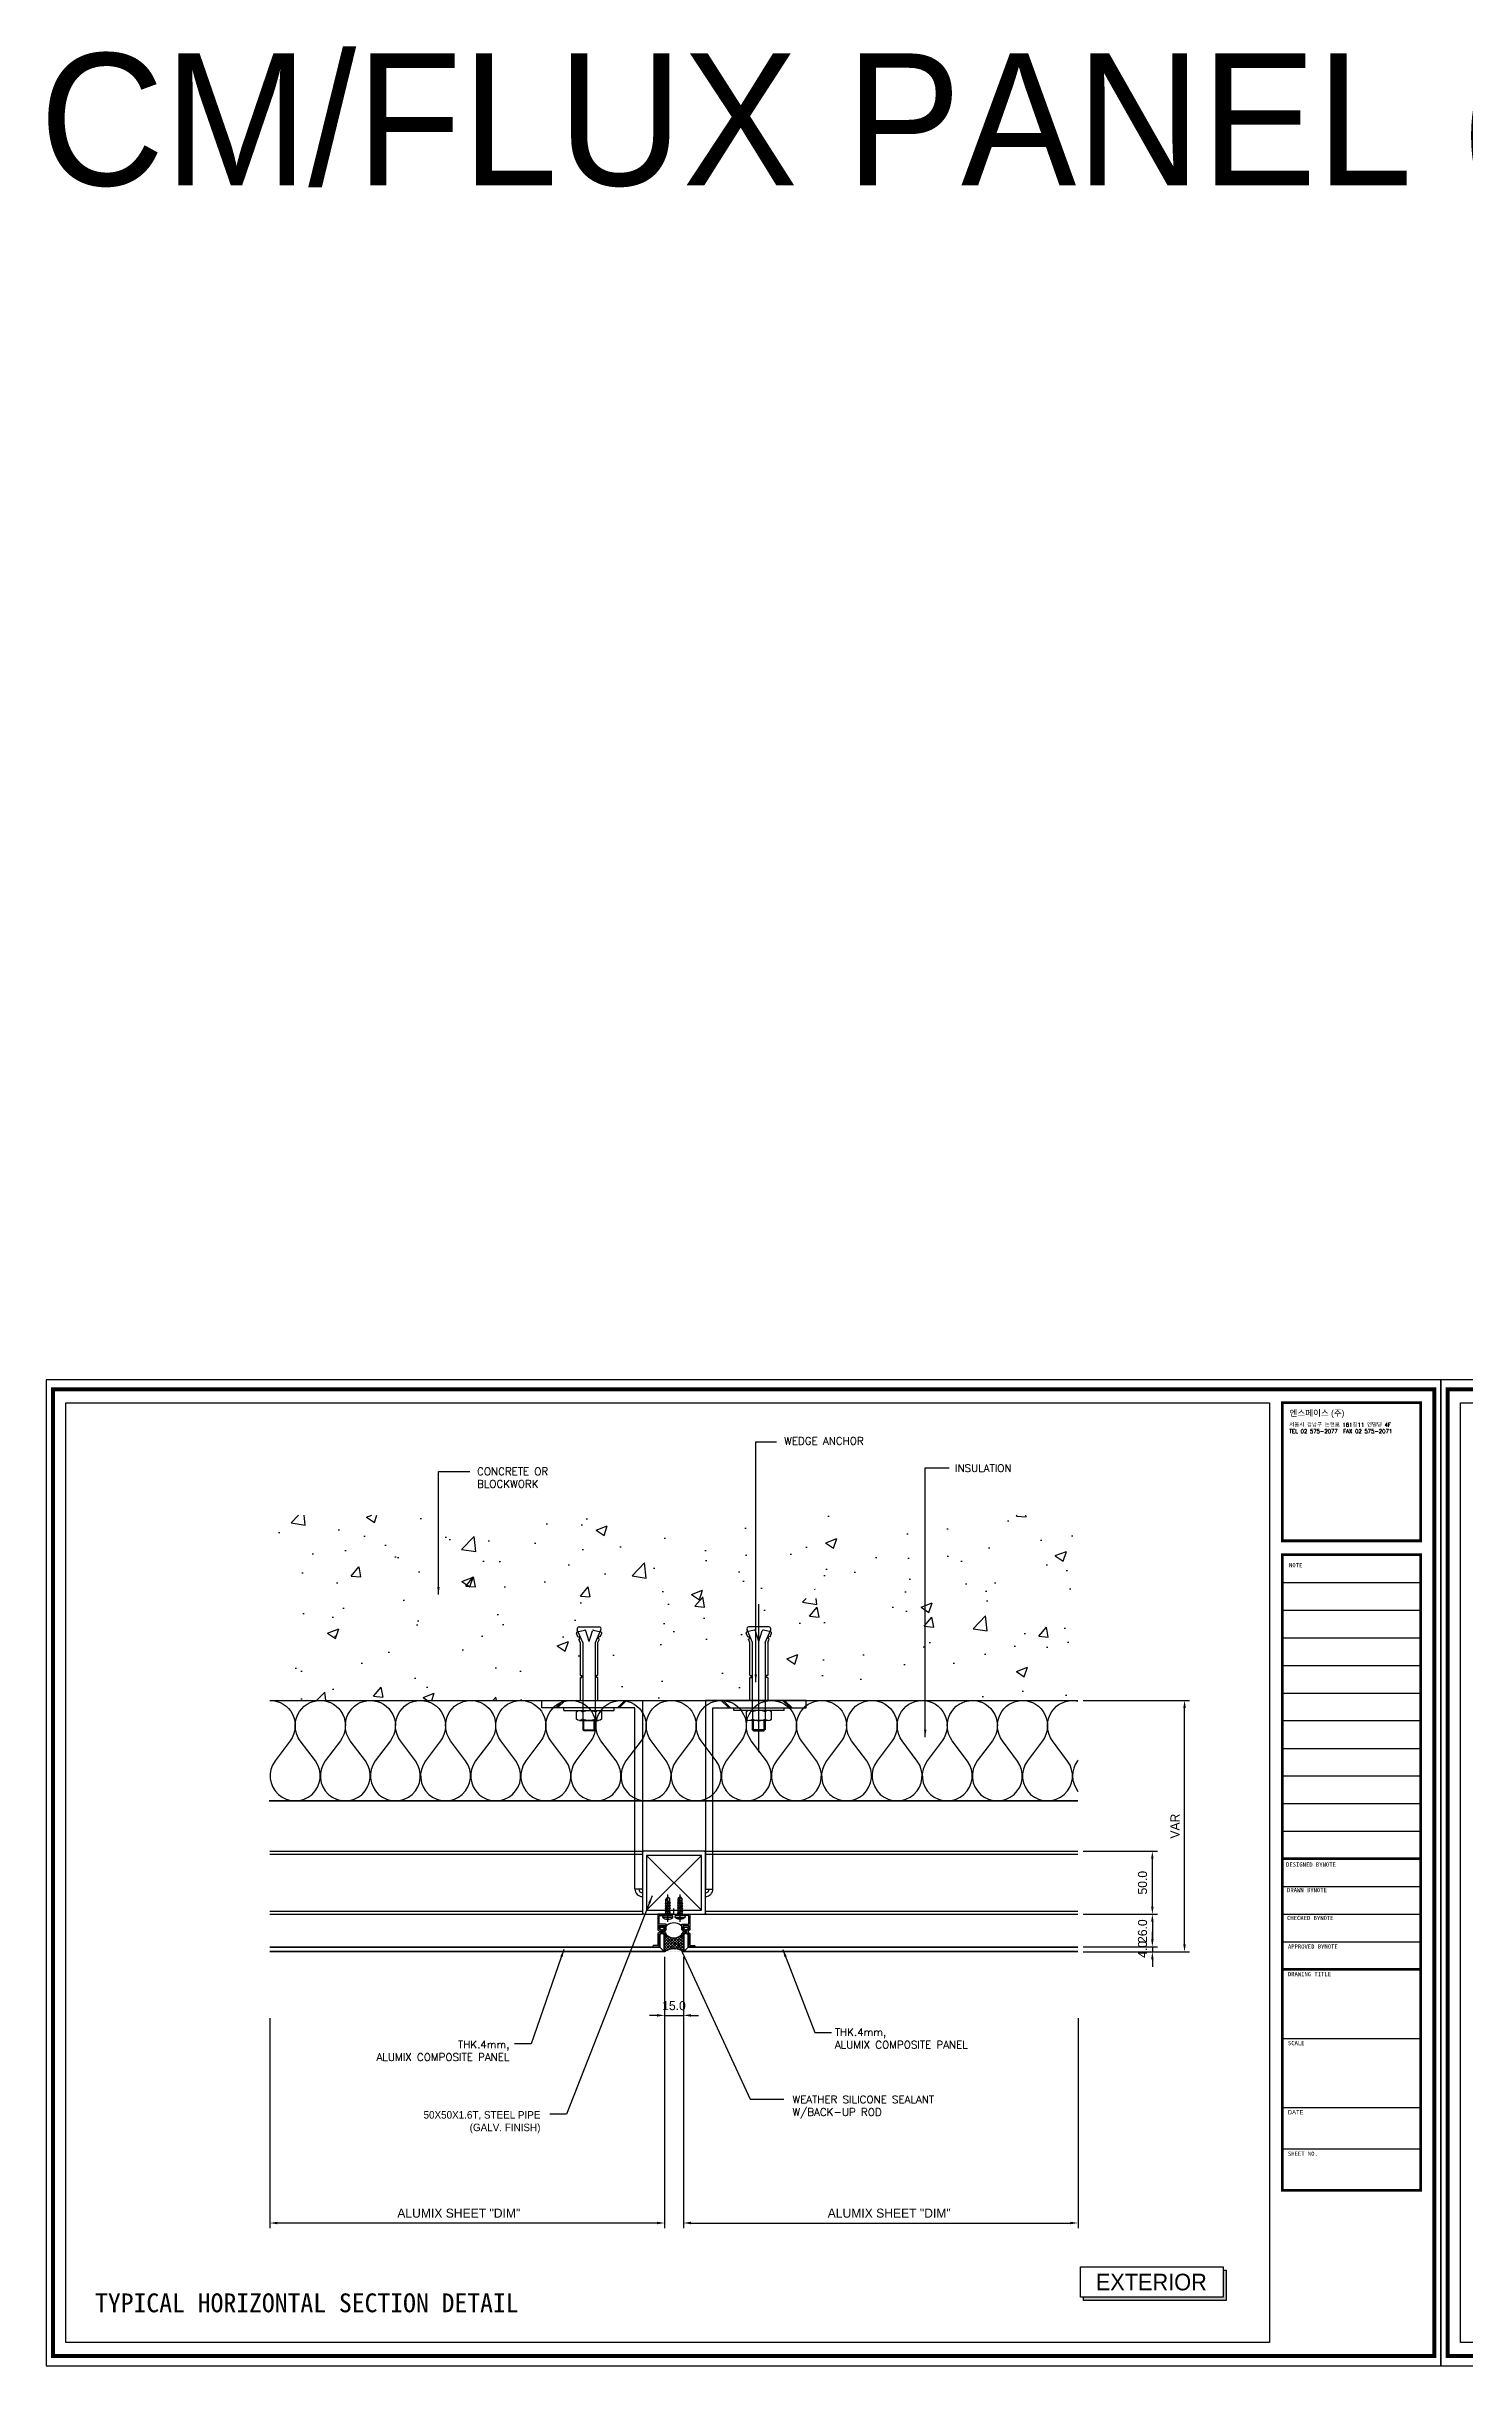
# Model space of a CAD drawing. Header units: millimetres. Extents: x 7297 to 60227, y -7497 to 19324.
# Drawn here: x 23072 to 24201, y 11215 to 13059 of the extents above; entities that cross this region are included whole.
import ezdxf
from ezdxf.enums import TextEntityAlignment as Align

# ---------------------------------------------------------------- set-up
doc = ezdxf.new("R2010")
doc.units = ezdxf.units.MM
doc.layers.add('NS_AL_PANEL', color=32, linetype='Continuous', lineweight=9)
for name, color, linetype in [('NS_BRACKET_NUTS', 1, 'Continuous'), ('NS_CAULKING', 8, 'Continuous'), ('NS_COL_MAGENTA', 6, 'Continuous'), ('NS_COL_WHITE', 7, 'Continuous'), ('NS_CON', 8, 'Continuous'), ('NS_CON_LINE', 2, 'Continuous'), ('NS_DIM', 1, 'Continuous'), ('NS_FORM', 7, 'Continuous'), ('NS_FRAME', 253, 'Continuous'), ('NS_INSUL', 8, 'Continuous'), ('NS_PIPE_FRAME', 2, 'Continuous'), ('NS_TEXT', 2, 'Continuous'), ('NS_TEXT_TITLE', 141, 'Continuous'), ('NS_WATERPROOF', 150, 'Continuous'), ('NS_WELD', 1, 'Continuous')]:
    doc.layers.add(name, color=color, linetype=linetype)
doc.styles.add('Expo M', font='Expo M.ttf')
doc.styles.add('HGTXT', font='romans.shx', dxfattribs={"bigfont": 'whgtxt.shx'})
doc.styles.add('HY울릉도L', font='')
doc.styles.add('HY울릉도M', font='')
doc.styles.add('style1', font='simplex.shx')
doc.styles.get('HY울릉도L').set_extended_font_data('Dotum')
doc.styles.get('HY울릉도M').set_extended_font_data('HY울릉도M')
doc.dimstyles.new('N-SPACE', dxfattribs={"dimscale": 4, "dimtxt": 1.8, "dimasz": 1.5, "dimexe": 1, "dimexo": 1, "dimgap": 1, "dimtad": 1, "dimtoh": 1, "dimdec": 1, "dimzin": 1, "dimdsep": 46, "dimtxsty": 'Expo M', "dimcen": 2, "dimclrd": 1, "dimclre": 1, "dimclrt": 2, "dimadec": 1, "dimazin": 0, "dimtfac": 1, "dimtdec": 1, "dimtix": 1, "dimtmove": 1, "dimatfit": 3, "dimfxl": 1, "dimtolj": 1, "dimtzin": 1, "dimarcsym": 0})

# ---------------------------------------------------------------- blocks, each defined once
blk = doc.blocks.new('*D393')
at = {"layer": 'NS_DIM', "color": 1, "lineweight": -2, "transparency": 16777216}
for p, q in [((23563.9, 11534.2), (23563.9, 11324)), ((23250.1, 11490.9), (23250.1, 11324)), ((23557.9, 11328), (23256.1, 11328))]:
    blk.add_line(p, q, dxfattribs=at)
at = {"layer": 'NS_DIM', "color": 1, "transparency": 16777216}
for points in [[(23256.1, 11329), (23256.1, 11327), (23250.1, 11328)], [(23557.9, 11329), (23557.9, 11327), (23563.9, 11328)]]:
    blk.add_solid(points, dxfattribs=at)
at = {"layer": 'NS_DIM', "color": 2, "transparency": 16777216, "insert": (23400.3, 11335.8), "char_height": 7.2, "attachment_point": 5, "style": 'Expo M'}
blk.add_mtext('\\A1;ALUMIX SHEET "DIM"', dxfattribs=at)
blk = doc.blocks.new('AL-TEMPLATE')
at = {"color": 8}
for p, q in [((2716.8, 1393), (2800, 1393)), ((2716.8, 1376.3), (2800, 1376.3)), ((2716.8, 1359.7), (2800, 1359.7)), ((2716.8, 1343), (2800, 1343)), ((2716.8, 1326.4), (2800, 1326.4)), ((2716.8, 1309.8), (2800, 1309.8)), ((2716.8, 1293.1), (2800, 1293.1)), ((2716.8, 1276.5), (2800, 1276.5)), ((2716.8, 1259.8), (2800, 1259.8)), ((2716.8, 1243.2), (2800, 1243.2)), ((2716.8, 1209.9), (2800, 1209.9)), ((2716.8, 1193.3), (2800, 1193.3)), ((2716.8, 1176.6), (2800, 1176.6)), ((2716.8, 1118.4), (2800, 1118.4)), ((2716.8, 1076.8), (2800, 1076.8)), ((2716.8, 1051.8), (2800, 1051.8))]:
    blk.add_line(p, q, dxfattribs=at)
at = {"color": 7, "ltscale": 2}
blk.add_lwpolyline([(1972.3, 1515.2), (1972.3, 921.2), (2812.3, 921.2), (2812.3, 1515.2)], close=True, dxfattribs=at)
at = {"color": 8}
for points, const_width in [([(1976.3, 1509.4), (2808.3, 1509.4), (2808.3, 927), (1976.3, 927)], 2.5), ([(2716.8, 1501.3), (2800, 1501.3), (2800, 1418.1), (2716.8, 1418.1)], 1.66), ([(2716.8, 1409.8), (2800, 1409.8), (2800, 1026.9), (2716.8, 1026.9)], 1.66)]:
    blk.add_lwpolyline(points, close=True, dxfattribs=dict(at, const_width=const_width))
at = {"color": 9}
blk.add_lwpolyline([(1984.1, 1501.3), (2709.1, 1501.3), (2709.1, 935.2), (1984.1, 935.2)], close=True, dxfattribs=at)
at = {"color": 8, "const_width": 1.66}
for points in [[(2716.8, 1226.6), (2800, 1226.6)], [(2716.8, 1160), (2800, 1160)]]:
    blk.add_lwpolyline(points, dxfattribs=at)
at = {"color": 146, "true_color": 0x105689, "insert": (2721.1, 1496.9), "char_height": 3.67, "attachment_point": 1, "style": 'HGTXT'}
blk.add_mtext('{\\fExpo M|b0|i0|c129|p18;엔스페이스 (주)}', dxfattribs=at)
at = {"insert": (2720.9, 1489.2), "char_height": 2.349, "attachment_point": 1, "style": 'HGTXT'}
blk.add_mtext('서울시 강남구 논현로 161길11 엔빌딩 4F\\PTEL 02 575-2077  FAX 02 575-2071', dxfattribs=at)
at = {"color": 8, "width": 438.968, "attachment_point": 1}
for s, insert, char_height in [('NOTE', (2720.8, 1404.7), 2.56), ('DESIGNED BYNOTE', (2719, 1224.4), 2.556), ('DRAWN BYNOTE', (2719.6, 1209), 2.556), ('CHECKED BYNOTE', (2719.6, 1192.2), 2.556), ('APPROVED BYNOTE', (2720.1, 1175), 2.556), ('DRAWING TITLE', (2720.1, 1158.4), 2.556), ('SCALE', (2720.1, 1116.8), 2.56), ('{\\fﾱﾼﾸﾲ|b0|i0|c129|p49;DATE}', (2720.1, 1075.2), 2.556), ('SHEET NO.', (2720.1, 1050.2), 2.56)]:
    blk.add_mtext(s, dxfattribs=dict(at, insert=insert, char_height=char_height))
blk = doc.blocks.new('insulation')
blk.add_lwpolyline([(0, 0, -0.617201), (0.402, 0.202), (0.603, 0.051, 1.982887), (0.603, 0.452), (0.401, 0.301, -0.611246), (0, 0.5, -0.615926), (0.402, 0.701), (0.603, 0.55, 1.982887), (0.603, 0.95), (0.401, 0.8, -0.611246), (0, 0.999, -0.615926), (0.402, 1.199), (0.603, 1.049, 1.982887), (0.603, 1.449), (0.401, 1.299, -0.611246), (0, 1.498, -0.615926), (0.402, 1.698), (0.603, 1.548, 1.982887), (0.603, 1.948), (0.401, 1.798, -0.611246), (0, 1.996, -0.615925), (0.402, 2.197), (0.603, 2.047, 1.982887), (0.603, 2.447), (0.401, 2.297, -0.611245), (0, 2.495, -0.615926), (0.402, 2.696), (0.603, 2.546, 1.982887), (0.603, 2.946), (0.401, 2.795, -0.611245), (0, 2.994, -0.615926), (0.402, 3.195), (0.603, 3.044, 1.982887), (0.603, 3.445), (0.401, 3.294, -0.611245), (0, 3.493, -0.615926), (0.402, 3.694), (0.603, 3.543, 1.982887), (0.603, 3.944), (0.401, 3.793, -0.611245), (0, 3.992, -0.615926), (0.402, 4.193), (0.603, 4.042, 1.982887), (0.603, 4.442), (0.401, 4.292, -0.611246), (0, 4.491, -0.615925), (0.402, 4.691), (0.603, 4.541, 1.982887), (0.603, 4.941), (0.401, 4.791, -0.611246), (0, 4.99, -0.615926), (0.402, 5.19), (0.603, 5.04, 1.982887), (0.603, 5.44), (0.401, 5.29, -0.611246), (0, 5.488, -0.615926), (0.402, 5.689), (0.603, 5.539, 1.982887), (0.603, 5.939), (0.401, 5.789, -0.611246), (0, 5.987, -0.003501), (0, 5.991, -0.003501)], format="xyb")
blk = doc.blocks.new('*D376')
at = {"layer": 'NS_DIM', "color": 1, "lineweight": -2, "transparency": 16777216}
for p, q in [((23896.6, 11573.6), (23955.7, 11573.6)), ((23951.7, 11567.6), (23951.7, 11553.6)), ((23896.6, 11547.6), (23955.7, 11547.6))]:
    blk.add_line(p, q, dxfattribs=at)
at = {"layer": 'NS_DIM', "color": 1, "transparency": 16777216}
for points in [[(23950.7, 11567.6), (23952.7, 11567.6), (23951.7, 11573.6)], [(23950.7, 11553.6), (23952.7, 11553.6), (23951.7, 11547.6)]]:
    blk.add_solid(points, dxfattribs=at)
at = {"layer": 'NS_DIM', "color": 2, "transparency": 16777216, "insert": (23943.9, 11560.1), "char_height": 7.2, "attachment_point": 5, "rotation": 90, "style": 'Expo M'}
blk.add_mtext('\\A1;26.0', dxfattribs=at)
blk = doc.blocks.new('*D375')
at = {"layer": 'NS_DIM', "color": 1, "lineweight": -2, "transparency": 16777216}
for p, q in [((23896.6, 11547.6), (23955.7, 11547.6)), ((23951.7, 11553.6), (23951.7, 11559.6)), ((23951.7, 11547.6), (23951.7, 11543.6)), ((23896.6, 11543.6), (23955.7, 11543.6)), ((23951.7, 11537.6), (23951.7, 11531.6))]:
    blk.add_line(p, q, dxfattribs=at)
at = {"layer": 'NS_DIM', "color": 1, "transparency": 16777216}
for points in [[(23950.7, 11553.6), (23952.7, 11553.6), (23951.7, 11547.6)], [(23950.7, 11537.6), (23952.7, 11537.6), (23951.7, 11543.6)]]:
    blk.add_solid(points, dxfattribs=at)
at = {"layer": 'NS_DIM', "color": 2, "transparency": 16777216, "insert": (23943.9, 11545.6), "char_height": 7.2, "attachment_point": 5, "rotation": 90, "style": 'Expo M'}
blk.add_mtext('\\A1;4.0', dxfattribs=at)
blk = doc.blocks.new('*D374')
at = {"layer": 'NS_DIM', "color": 1, "lineweight": -2, "transparency": 16777216}
for p, q in [((23896.6, 11743.6), (23981.3, 11743.6)), ((23977.3, 11549.6), (23977.3, 11737.6)), ((23896.6, 11543.6), (23981.3, 11543.6))]:
    blk.add_line(p, q, dxfattribs=at)
at = {"layer": 'NS_DIM', "color": 1, "transparency": 16777216}
for points in [[(23976.3, 11737.6), (23978.3, 11737.6), (23977.3, 11743.6)], [(23976.3, 11549.6), (23978.3, 11549.6), (23977.3, 11543.6)]]:
    blk.add_solid(points, dxfattribs=at)
at = {"layer": 'NS_DIM', "color": 2, "transparency": 16777216, "insert": (23969.7, 11643.6), "char_height": 7.2, "attachment_point": 5, "rotation": 90, "style": 'Expo M'}
blk.add_mtext('\\A1;VAR', dxfattribs=at)
blk = doc.blocks.new('*D373')
at = {"layer": 'NS_DIM', "color": 1, "lineweight": -2, "transparency": 16777216}
for p, q in [((23896.6, 11623.6), (23955.7, 11623.6)), ((23951.7, 11579.6), (23951.7, 11617.6)), ((23896.6, 11573.6), (23955.7, 11573.6))]:
    blk.add_line(p, q, dxfattribs=at)
at = {"layer": 'NS_DIM', "color": 1, "transparency": 16777216}
for points in [[(23950.7, 11617.6), (23952.7, 11617.6), (23951.7, 11623.6)], [(23950.7, 11579.6), (23952.7, 11579.6), (23951.7, 11573.6)]]:
    blk.add_solid(points, dxfattribs=at)
at = {"layer": 'NS_DIM', "color": 2, "transparency": 16777216, "insert": (23943.9, 11598.6), "char_height": 7.2, "attachment_point": 5, "rotation": 90, "style": 'Expo M'}
blk.add_mtext('\\A1;50.0', dxfattribs=at)
blk = doc.blocks.new('*D358')
at = {"layer": 'NS_DIM', "color": 1, "lineweight": -2, "transparency": 16777216}
for p, q in [((23578.9, 11534.2), (23578.9, 11324)), ((23892.6, 11490.9), (23892.6, 11324)), ((23584.9, 11328), (23886.6, 11328))]:
    blk.add_line(p, q, dxfattribs=at)
at = {"layer": 'NS_DIM', "color": 1, "transparency": 16777216}
for points in [[(23584.9, 11329), (23584.9, 11327), (23578.9, 11328)], [(23886.6, 11329), (23886.6, 11327), (23892.6, 11328)]]:
    blk.add_solid(points, dxfattribs=at)
at = {"layer": 'NS_DIM', "color": 2, "transparency": 16777216, "insert": (23742.5, 11335.8), "char_height": 7.2, "attachment_point": 5, "style": 'Expo M'}
blk.add_mtext('\\A1;ALUMIX SHEET "DIM"', dxfattribs=at)
blk = doc.blocks.new('*U98')
for p, q in [((1, 50), (0, 50)), ((0, 49), (0, 50)), ((0, 49), (0, 1)), ((49, 50), (1, 50)), ((3.2, 3.2), (46.8, 46.8)), ((46.8, 3.2), (3.2, 46.8)), ((49, 50), (50, 50)), ((50, 49), (50, 50)), ((50, 1), (50, 49)), ((0, 1), (0, 0)), ((1, 0), (0, 0)), ((50, 1), (50, 0)), ((1, 0), (49, 0)), ((49, 0), (50, 0))]:
    blk.add_line(p, q)
blk.add_lwpolyline([(3.2, 46.8), (3.2, 3.2), (46.8, 3.2), (46.8, 46.8)], close=True)
for centre, start, end in [((1, 49), 90, 180), ((49, 49), 0, 90), ((1, 1), 180, 270), ((49, 1), 270, 0)]:
    blk.add_arc(centre, 1, start, end)
blk = doc.blocks.new('피스')
for p, q in [((-4, 1.5), (-4, 1)), ((-4, 1.5), (4, 1.5)), ((-3, 0), (3, 0)), ((-0.5, 3), (-0.4, 2.3)), ((-0.4, 2.3), (0.4, 2.3)), ((0, 5), (0, -16.8)), ((0.5, 3), (0.4, 2.3)), ((4, 1.5), (4, 1)), ((2, -1.5), (-2, -2)), ((-1.5, -1.5), (-2, -2)), ((-2, -2), (-1.5, -2.5)), ((-1.5, -3.5), (-2, -4)), ((2, -3.5), (-2, -4)), ((-2, -4), (-1.5, -4.5)), ((-1.5, -5.5), (-2, -6)), ((2, -5.5), (-2, -6)), ((-2, -6), (-1.5, -6.5)), ((-1.5, -7.5), (-2, -8)), ((2, -7.5), (-2, -8)), ((-2, -8), (-1.5, -8.5)), ((-1.5, -9.5), (-2, -10)), ((2, -9.5), (-2, -10)), ((-2, -10), (-1.5, -10.5)), ((-1.5, -0.5), (-1.5, -1.5)), ((1.5, -1), (-1.5, -1.5)), ((1.5, -2), (-1.5, -2.5)), ((-1.5, -2.5), (-1.5, -3.5)), ((1.5, -3), (-1.5, -3.5)), ((1.5, -4), (-1.5, -4.5)), ((-1.5, -4.5), (-1.5, -5.5)), ((1.5, -5), (-1.5, -5.5)), ((1.5, -6), (-1.5, -6.5)), ((-1.5, -6.5), (-1.5, -7.5)), ((1.5, -7), (-1.5, -7.5)), ((1.5, -8), (-1.5, -8.5)), ((-1.5, -8.5), (-1.5, -9.5)), ((1.5, -9), (-1.5, -9.5)), ((1.5, -10), (-1.5, -10.5)), ((-1.5, -10.5), (-1.5, -13.5)), ((0, -15), (-1.5, -13.5)), ((-1.3, -13.5), (-1.3, -12)), ((0, -15), (-1.3, -13.5)), ((0, -15), (1.5, -13)), ((1.5, -13), (0.6, -11.5)), ((1.5, -0.5), (1.5, -1)), ((1.5, -1), (2, -1.5)), ((2, -1.5), (1.5, -2)), ((1.5, -2), (1.5, -3)), ((1.5, -3), (2, -3.5)), ((2, -3.5), (1.5, -4)), ((1.5, -4), (1.5, -5)), ((1.5, -5), (2, -5.5)), ((2, -5.5), (1.5, -6)), ((1.5, -6), (1.5, -7)), ((1.5, -7), (2, -7.5)), ((2, -7.5), (1.5, -8)), ((1.5, -8), (1.5, -9)), ((1.5, -9), (2, -9.5)), ((2, -9.5), (1.5, -10)), ((1.5, -10), (1.5, -13))]:
    blk.add_line(p, q)
for centre, radius, start, end in [((0, -3.1), 6.08, 94.7146, 131.1121), ((-3, 1), 1, 180, 270), ((-2, -0.5), 0.5, 0, 90), ((0, -3.1), 6.08, 48.8879, 85.2854), ((2, -0.5), 0.5, 90, 180), ((3, 1), 1, 270, 0), ((-0.3, -12), 1, 30.0863, 180)]:
    blk.add_arc(centre, radius, start, end)
blk = doc.blocks.new('N-SCREW')
blk.add_blockref('피스', (17.3, -1))
blk = doc.blocks.new('CM-01')
blk.add_line((350154.9, -506676.5, 0), (350154.9, -506672, 0))
at = {"elevation": 0}
for points in [[(350142.1, -506676.5), (350142.1, -506689), (350143.6, -506689.9), (350143.6, -506690.9), (350142.1, -506691.8), (350142.1, -506701.1, -0.414214), (350141.7, -506701.5), (350138.7, -506701.5, 0.414214), (350138.1, -506702.1), (350138.1, -506702.5), (350143.1, -506702.5), (350143.1, -506692.4), (350144.6, -506691.5), (350144.6, -506689.3), (350143.1, -506688.5), (350143.1, -506685.9, -0.414214), (350143.5, -506685.5), (350147.2, -506685.5, -0.414214), (350147.6, -506685.9), (350147.6, -506688.5), (350146.1, -506689.3), (350146.1, -506691.5), (350147.6, -506692.4), (350147.6, -506693.8, 0.414214), (350148.3, -506694.5, 0.414214), (350148.6, -506694.2), (350148.6, -506691.8), (350147.1, -506690.9), (350147.1, -506689.9), (350148.6, -506689), (350148.6, -506684.5), (350143.5, -506684.5, -0.414214), (350143.1, -506684.1), (350143.1, -506677.9, -0.414214), (350143.5, -506677.5), (350149.7, -506677.5), (350150, -506677.2), (350150.3, -506677.5), (350153.4, -506677.5, 0.414214), (350154, -506676.9), (350154, -506676.5), (350142.1, -506676.5)], [(350167.6, -506676.5), (350167.6, -506689), (350166.1, -506689.9), (350166.1, -506690.9), (350167.6, -506691.8), (350167.6, -506701.1, 0.414214), (350168, -506701.5), (350171, -506701.5, -0.414214), (350171.6, -506702.1), (350171.6, -506702.5), (350166.6, -506702.5), (350166.6, -506692.4), (350165.1, -506691.5), (350165.1, -506689.3), (350166.6, -506688.5), (350166.6, -506685.9, 0.414214), (350166.2, -506685.5), (350162.5, -506685.5, 0.414214), (350162.1, -506685.9), (350162.1, -506688.5), (350163.6, -506689.3), (350163.6, -506691.5), (350162.1, -506692.4), (350162.1, -506693.8, -0.414214), (350161.4, -506694.5, -0.414214), (350161.1, -506694.2), (350161.1, -506691.8), (350162.6, -506690.9), (350162.6, -506689.9), (350161.1, -506689), (350161.1, -506684.5), (350166.2, -506684.5, 0.414214), (350166.6, -506684.1), (350166.6, -506677.9, 0.414214), (350166.2, -506677.5), (350160, -506677.5), (350159.7, -506677.2), (350159.4, -506677.5), (350156.3, -506677.5, -0.414214), (350155.7, -506676.9), (350155.7, -506676.5), (350167.6, -506676.5)]]:
    blk.add_lwpolyline(points, format="xyb", dxfattribs=at)
at = {"rotation": 180}
blk.add_blockref('N-SCREW', (350167.3, -506678.6, 0), dxfattribs=at)
at = {"xscale": -1, "rotation": 180}
blk.add_blockref('N-SCREW', (350142.5, -506678.6, 0), dxfattribs=at)
blk = doc.blocks.new('*D1053')
at = {"layer": 'Defpoints', "color": 0, "transparency": 16777216}
for p in [(23563.9, 11543.6, 0), (23578.9, 11543.6, 0), (23578.9, 11493.1)]:
    blk.add_point(p, dxfattribs=at)
at = {"layer": 'NS_DIM', "color": 1, "lineweight": -2, "transparency": 16777216}
for p, q in [((23563.9, 11539.6), (23563.9, 11489.1)), ((23578.9, 11539.6), (23578.9, 11489.1)), ((23557.9, 11493.1), (23551.9, 11493.1)), ((23563.9, 11493.1), (23578.9, 11493.1)), ((23584.9, 11493.1), (23590.9, 11493.1))]:
    blk.add_line(p, q, dxfattribs=at)
at = {"layer": 'NS_DIM', "color": 1, "transparency": 16777216}
for points in [[(23557.9, 11494.1), (23557.9, 11492.1), (23563.9, 11493.1)], [(23584.9, 11494.1), (23584.9, 11492.1), (23578.9, 11493.1)]]:
    blk.add_solid(points, dxfattribs=at)
at = {"layer": 'NS_DIM', "color": 2, "transparency": 16777216, "insert": (23571.4, 11500.8), "char_height": 7.2, "attachment_point": 5, "style": 'Expo M'}
blk.add_mtext('\\A1;15.0', dxfattribs=at)

msp = doc.modelspace()

# ---------------------------------------------------------------- hatches: boundary and pattern name
at = {"layer": 'NS_CAULKING'}
h = msp.add_hatch(dxfattribs=at)
h.set_pattern_fill('ANSI37', color=256, scale=0.5, style=0)
h.set_pattern_definition([(45, (-2553.5939, -26837.4877), (-1.122532015, 1.122532015), []), (135, (-2553.5939, -26837.4877), (-1.122532015, -1.122532015), [])])
edge = h.paths.add_edge_path()
edge.add_ellipse((23571.37, 11560.72), major_axis=(-7.5, 0), ratio=0.7930893, start_angle=0, end_angle=180, ccw=False)
edge.add_line((23563.87, 11560.72), (23563.87, 11543.57))
edge.add_arc((23571.37, 11532.36), 13.48, 56.20705, 123.79295, ccw=False)
edge.add_line((23578.87, 11543.57), (23578.87, 11560.72))
at = {"layer": 'NS_COL_MAGENTA'}
msp.add_hatch(color=256, dxfattribs=at).paths.add_polyline_path([(24010.43, 11290.51), (24008.03, 11290.51), (24008.03, 11268.97), (23897, 11268.97), (23897, 11266.41), (24010.43, 11266.41)])
at = {"layer": 'NS_CON'}
h = msp.add_hatch(dxfattribs=at)
h.set_pattern_fill('AR-CONC', color=256, scale=0.5, style=0)
h.set_pattern_definition([(50, (24612.225, -1993.236), (91.09233, -7.96954), [9.525, -104.775]), (355, (24612.225, -1993.24), (-17.6217, 95.5284), [7.62, -83.8203]), (100.45144, (24619.82, -1993.9), (73.4706, 87.5589), [8.095, -89.0451]), (46.1842, (24612.22, -1967.84), (135.5395, -21.0212), [14.2875, -157.1625]), (96.6356, (24623.52, -1969.59), (118.7021, 123.713), [12.1425, -133.5678]), (351.1842, (24612.22, -1967.84), (118.702, 123.713), [11.43, -125.7299]), (21, (24624.925, -1974.186), (75.8072, -51.1326), [9.525, -104.775]), (326, (24624.925, -1974.19), (30.901, 92.094), [7.62, -83.82]), (71.45144, (24631.24, -1978.45), (106.7082, 40.9614), [8.095, -89.04497]), (37.5, (24612.225, -1993.236), (1.5443, 42.27752), [0, -82.804, 0, -85.09, 0, -84.1375]), (7.5, (24612.225, -1993.236), (33.40983, 50.09029), [0, -48.514, 0, -80.899, 0, -32.0675]), (327.5, (24583.904, -1993.236), (67.7953, -2.86437), [0, -31.75, 0, -99.06, 0, -131.445]), (317.5, (24571.204, -1993.236), (74.0646, 12.71325), [0, -41.275, 0, -65.786, 0, -93.345])])
edge = h.paths.add_edge_path()
edge.add_line((23892.59, 11890.78), (23250.14, 11890.78))
edge.add_line((23250.14, 11890.78), (23250.14, 11743.57))
edge.add_line((23250.14, 11743.57), (23496.78, 11743.57))
edge.add_line((23496.78, 11743.57), (23496.78, 11761.74))
edge.add_line((23496.78, 11761.74), (23498.03, 11761.74))
edge.add_line((23498.03, 11761.74), (23498.03, 11763.4))
edge.add_line((23498.03, 11763.4), (23496.78, 11763.4))
edge.add_line((23496.78, 11763.4), (23496.78, 11789.57))
edge.add_line((23496.78, 11789.57), (23495.67, 11792.36))
edge.add_line((23495.67, 11792.36), (23496.58, 11792.72))
edge.add_line((23496.58, 11792.72), (23495.89, 11794.42))
edge.add_line((23495.89, 11794.42), (23494.98, 11794.08))
edge.add_line((23494.98, 11794.08), (23493.81, 11796.99))
edge.add_arc((23494.59, 11797.3), 0.833, 102.52881, 201.80141, ccw=False)
edge.add_line((23494.41, 11798.12), (23495.1, 11798.27))
edge.add_line((23495.1, 11798.27), (23494.46, 11799.74))
edge.add_arc((23495.99, 11800.4), 1.67, 90, 203.42869, ccw=False)
edge.add_line((23495.99, 11802.07), (23511.74, 11802.07))
edge.add_arc((23511.74, 11800.4), 1.67, -23.42869, 90, ccw=False)
edge.add_line((23513.27, 11799.74), (23512.64, 11798.27))
edge.add_line((23512.64, 11798.27), (23513.33, 11798.12))
edge.add_arc((23513.14, 11797.3), 0.833, -21.80141, 77.47119, ccw=False)
edge.add_line((23513.92, 11796.99), (23512.75, 11794.08))
edge.add_line((23512.75, 11794.08), (23511.84, 11794.42))
edge.add_line((23511.84, 11794.42), (23511.15, 11792.72))
edge.add_line((23511.15, 11792.72), (23512.06, 11792.36))
edge.add_line((23512.06, 11792.36), (23510.95, 11789.57))
edge.add_line((23510.95, 11789.57), (23510.95, 11763.4))
edge.add_line((23510.95, 11763.4), (23509.7, 11763.4))
edge.add_line((23509.7, 11763.4), (23509.7, 11761.74))
edge.add_line((23509.7, 11761.74), (23510.95, 11761.74))
edge.add_line((23510.95, 11761.74), (23510.95, 11743.57))
edge.add_line((23510.95, 11743.57), (23546.37, 11743.57))
edge.add_line((23546.37, 11743.57), (23631.78, 11743.57))
edge.add_line((23631.78, 11743.57), (23631.78, 11761.74))
edge.add_line((23631.78, 11761.74), (23633.03, 11761.74))
edge.add_line((23633.03, 11761.74), (23633.03, 11763.4))
edge.add_line((23633.03, 11763.4), (23631.78, 11763.4))
edge.add_line((23631.78, 11763.4), (23631.78, 11789.57))
edge.add_line((23631.78, 11789.57), (23630.67, 11792.36))
edge.add_line((23630.67, 11792.36), (23631.58, 11792.72))
edge.add_line((23631.58, 11792.72), (23630.89, 11794.42))
edge.add_line((23630.89, 11794.42), (23629.98, 11794.08))
edge.add_line((23629.98, 11794.08), (23628.81, 11796.99))
edge.add_arc((23629.59, 11797.3), 0.833, 102.52881, 201.80141, ccw=False)
edge.add_line((23629.41, 11798.12), (23630.1, 11798.27))
edge.add_line((23630.1, 11798.27), (23629.46, 11799.74))
edge.add_arc((23630.99, 11800.4), 1.67, 90, 203.42869, ccw=False)
edge.add_line((23630.99, 11802.07), (23646.74, 11802.07))
edge.add_arc((23646.74, 11800.4), 1.67, -23.42869, 90, ccw=False)
edge.add_line((23648.27, 11799.74), (23647.64, 11798.27))
edge.add_line((23647.64, 11798.27), (23648.33, 11798.12))
edge.add_arc((23648.14, 11797.3), 0.833, -21.80141, 77.47119, ccw=False)
edge.add_line((23648.92, 11796.99), (23647.75, 11794.08))
edge.add_line((23647.75, 11794.08), (23646.84, 11794.42))
edge.add_line((23646.84, 11794.42), (23646.15, 11792.72))
edge.add_line((23646.15, 11792.72), (23647.06, 11792.36))
edge.add_line((23647.06, 11792.36), (23645.95, 11789.57))
edge.add_line((23645.95, 11789.57), (23645.95, 11763.4))
edge.add_line((23645.95, 11763.4), (23644.7, 11763.4))
edge.add_line((23644.7, 11763.4), (23644.7, 11761.74))
edge.add_line((23644.7, 11761.74), (23645.95, 11761.74))
edge.add_line((23645.95, 11761.74), (23645.95, 11743.57))
edge.add_line((23645.95, 11743.57), (23676.37, 11743.57))
edge.add_line((23676.37, 11743.57), (23892.59, 11743.57))
edge.add_line((23892.59, 11743.57), (23892.59, 11890.78))
h.paths.add_polyline_path([(23772.51, 11750.08), (23847.43, 11750.08), (23847.43, 11758.79), (23772.51, 11758.79)], flags=16)
h.paths.add_polyline_path([(23354.77, 11767.22), (23429.69, 11767.22), (23429.69, 11775.93), (23354.77, 11775.93)], flags=16)
h.paths.add_polyline_path([(23383.42, 11787.13), (23456.26, 11787.13), (23456.26, 11794.12), (23383.42, 11794.12)], flags=16)
h.paths.add_polyline_path([(23686.25, 11786.51), (23759.09, 11786.51), (23759.09, 11793.5), (23686.25, 11793.5)], flags=16)
h.paths.add_polyline_path([(23664.12, 11824.71), (23727.15, 11824.71), (23727.15, 11831.69), (23664.12, 11831.69)], flags=16)

# ---------------------------------------------------------------- linework, layer by layer
at = {"layer": 'NS_AL_PANEL'}
for p, q in [((23250.14, 11547.57, 0), (23559.87, 11547.57, 0)), ((23250.14, 11547.07, 0), (23560.37, 11547.07, 0)), ((23559.87, 11547.57, 0), (23563.37, 11544.07, 0)), ((23578.87, 11547.57, 0), (23578.87, 11547.57, 0)), ((23578.87, 11547.07, 0), (23578.87, 11547.07, 0)), ((23582.87, 11547.57, 0), (23579.37, 11544.07, 0)), ((23892.59, 11547.07, 0), (23582.37, 11547.07, 0)), ((23892.59, 11547.57, 0), (23582.87, 11547.57, 0)), ((23250.14, 11544.07, 0), (23563.37, 11544.07, 0)), ((23250.14, 11543.57, 0), (23563.87, 11543.57, 0)), ((23578.87, 11544.07, 0), (23578.87, 11544.07, 0)), ((23892.59, 11543.57, 0), (23578.87, 11543.57, 0)), ((23892.59, 11544.07, 0), (23579.37, 11544.07, 0))]:
    msp.add_line(p, q, dxfattribs=at)
at = {"layer": 'NS_AL_PANEL', "elevation": 0}
for points in [[(23563.87, 11543.57), (23563.87, 11557.71), (23562.62, 11558.45), (23562.62, 11560.9), (23563.87, 11561.63), (23563.87, 11563.57), (23559.87, 11563.57), (23559.87, 11561.63), (23561.12, 11560.9), (23561.12, 11558.45), (23559.87, 11557.71), (23559.87, 11547.57)], [(23578.87, 11543.57), (23578.87, 11557.71), (23580.12, 11558.45), (23580.12, 11560.9), (23578.87, 11561.63), (23578.87, 11563.57), (23582.87, 11563.57), (23582.87, 11561.63), (23581.62, 11560.9), (23581.62, 11558.45), (23582.87, 11557.71), (23582.87, 11547.57)], [(23563.37, 11544.07), (23563.37, 11557.43), (23562.12, 11558.16), (23562.12, 11561.19), (23563.37, 11561.92), (23563.37, 11563.07), (23560.37, 11563.07), (23560.37, 11561.92), (23561.62, 11561.19), (23561.62, 11558.16), (23560.37, 11557.43), (23560.37, 11547.07)], [(23579.37, 11544.07), (23579.37, 11557.43), (23580.62, 11558.16), (23580.62, 11561.19), (23579.37, 11561.92), (23579.37, 11563.07), (23582.37, 11563.07), (23582.37, 11561.92), (23581.12, 11561.19), (23581.12, 11558.16), (23582.37, 11557.43), (23582.37, 11547.07)]]:
    msp.add_lwpolyline(points, dxfattribs=at)
at = {"layer": 'NS_BRACKET_NUTS'}
for p, q in [((23638.87, 11702.33, 0), (23638.87, 11820.02, 0)), ((23494.98, 11794.08, 0), (23493.81, 11796.99, 0)), ((23494.41, 11798.12, 0), (23500.21, 11799.41, 0)), ((23498.87, 11789.57, 0), (23494.46, 11799.74, 0)), ((23494.98, 11794.08, 0), (23495.89, 11794.42, 0)), ((23495.67, 11792.36, 0), (23496.58, 11792.72, 0)), ((23496.78, 11789.57, 0), (23495.67, 11792.36, 0)), ((23496.58, 11792.72, 0), (23495.89, 11794.42, 0)), ((23495.99, 11802.07, 0), (23511.74, 11802.07, 0)), ((23496.78, 11789.57, 0), (23496.78, 11763.4, 0)), ((23498.87, 11789.57, 0), (23498.87, 11735.57, 0)), ((23503.87, 11790.4, 0), (23501.18, 11798.85, 0)), ((23503.87, 11790.4, 0), (23506.55, 11798.85, 0)), ((23507.53, 11799.41, 0), (23513.33, 11798.12, 0)), ((23508.87, 11789.57, 0), (23513.27, 11799.74, 0)), ((23508.87, 11735.57, 0), (23508.87, 11789.57, 0)), ((23510.95, 11789.57, 0), (23512.06, 11792.36, 0)), ((23510.95, 11763.4, 0), (23510.95, 11789.57, 0)), ((23511.15, 11792.72, 0), (23511.84, 11794.42, 0)), ((23512.06, 11792.36, 0), (23511.15, 11792.72, 0)), ((23512.75, 11794.08, 0), (23511.84, 11794.42, 0)), ((23512.75, 11794.08, 0), (23513.92, 11796.99, 0)), ((23629.98, 11794.08, 0), (23628.81, 11796.99, 0)), ((23635.21, 11799.41, 0), (23629.41, 11798.12, 0)), ((23633.87, 11789.57, 0), (23629.46, 11799.74, 0)), ((23629.98, 11794.08, 0), (23630.89, 11794.42, 0)), ((23630.67, 11792.36, 0), (23631.58, 11792.72, 0)), ((23631.78, 11789.57, 0), (23630.67, 11792.36, 0)), ((23631.58, 11792.72, 0), (23630.89, 11794.42, 0)), ((23646.74, 11802.07, 0), (23630.99, 11802.07, 0)), ((23631.78, 11763.4, 0), (23631.78, 11789.57, 0)), ((23633.87, 11735.57, 0), (23633.87, 11789.57, 0)), ((23638.87, 11790.4, 0), (23636.18, 11798.85, 0)), ((23638.87, 11790.4, 0), (23641.55, 11798.85, 0)), ((23648.33, 11798.12, 0), (23642.53, 11799.41, 0)), ((23643.87, 11789.57, 0), (23648.27, 11799.74, 0)), ((23643.87, 11789.57, 0), (23643.87, 11735.57, 0)), ((23645.95, 11789.57, 0), (23647.06, 11792.36, 0)), ((23645.95, 11789.57, 0), (23645.95, 11763.4, 0)), ((23646.15, 11792.72, 0), (23646.84, 11794.42, 0)), ((23647.06, 11792.36, 0), (23646.15, 11792.72, 0)), ((23647.75, 11794.08, 0), (23646.84, 11794.42, 0)), ((23647.75, 11794.08, 0), (23648.92, 11796.99, 0)), ((23496.78, 11763.4, 0), (23498.03, 11763.4, 0)), ((23496.78, 11761.74, 0), (23496.78, 11743.57, 0)), ((23496.78, 11761.74, 0), (23498.03, 11761.74, 0)), ((23498.03, 11761.74, 0), (23498.03, 11763.4, 0)), ((23509.7, 11761.74, 0), (23509.7, 11763.4, 0)), ((23510.95, 11763.4, 0), (23509.7, 11763.4, 0)), ((23510.95, 11761.74, 0), (23509.7, 11761.74, 0)), ((23510.95, 11743.57, 0), (23510.95, 11761.74, 0)), ((23631.78, 11763.4, 0), (23633.03, 11763.4, 0)), ((23631.78, 11743.57, 0), (23631.78, 11761.74, 0)), ((23631.78, 11761.74, 0), (23633.03, 11761.74, 0)), ((23633.03, 11761.74, 0), (23633.03, 11763.4, 0)), ((23645.95, 11763.4, 0), (23644.7, 11763.4, 0)), ((23644.7, 11761.74, 0), (23644.7, 11763.4, 0)), ((23645.95, 11761.74, 0), (23644.7, 11761.74, 0)), ((23645.95, 11761.74, 0), (23645.95, 11743.57, 0)), ((23477.36, 11737.57, 0), (23483.36, 11743.57, 0)), ((23478.78, 11737.57, 0), (23484.78, 11743.57, 0)), ((23483.87, 11735.57, 0), (23483.87, 11737.57, 0)), ((23483.87, 11735.57, 0), (23523.87, 11735.57, 0)), ((23498.87, 11734.56, 0), (23498.87, 11728.57, 0)), ((23508.87, 11734.56, 0), (23508.87, 11728.57, 0)), ((23523.87, 11735.57, 0), (23523.87, 11737.57, 0)), ((23526.35, 11737.57, 0), (23532.35, 11743.57, 0)), ((23527.76, 11737.57, 0), (23533.76, 11743.57, 0)), ((23614.97, 11737.57, 0), (23608.97, 11743.57, 0)), ((23616.39, 11737.57, 0), (23610.39, 11743.57, 0)), ((23618.87, 11737.57, 0), (23658.87, 11737.57, 0)), ((23618.87, 11735.57, 0), (23618.87, 11737.57, 0)), ((23658.87, 11735.57, 0), (23618.87, 11735.57, 0)), ((23646.37, 11735.57, 0), (23631.37, 11735.57, 0)), ((23633.87, 11734.56, 0), (23633.87, 11728.57, 0)), ((23643.87, 11734.56, 0), (23643.87, 11728.57, 0)), ((23663.95, 11737.57, 0), (23657.95, 11743.57, 0)), ((23658.87, 11735.57, 0), (23658.87, 11737.57, 0)), ((23665.37, 11737.57, 0), (23659.37, 11743.57, 0)), ((23496.37, 11727.57, 0), (23511.37, 11727.57, 0)), ((23498.87, 11727.59, 0), (23498.87, 11720.22, 0)), ((23498.87, 11720.22, 0), (23508.87, 11720.22, 0)), ((23499.7, 11719.38, 0), (23499.7, 11727.58, 0)), ((23508.03, 11719.38, 0), (23499.7, 11719.38, 0)), ((23508.03, 11719.38, 0), (23508.03, 11727.57, 0)), ((23508.03, 11719.38, 0), (23508.87, 11720.22, 0)), ((23508.87, 11720.22, 0), (23508.87, 11727.57, 0)), ((23646.37, 11727.57, 0), (23631.37, 11727.57, 0)), ((23633.87, 11720.22, 0), (23633.87, 11727.57, 0)), ((23643.87, 11720.22, 0), (23633.87, 11720.22, 0)), ((23634.7, 11719.38, 0), (23633.87, 11720.22, 0)), ((23634.7, 11719.38, 0), (23634.7, 11727.57, 0)), ((23634.7, 11719.38, 0), (23643.03, 11719.38, 0)), ((23643.03, 11719.38, 0), (23643.03, 11727.58, 0)), ((23643.87, 11727.59, 0), (23643.87, 11720.22, 0))]:
    msp.add_line(p, q, dxfattribs=at)
at = {"layer": 'NS_BRACKET_NUTS', "elevation": 0}
for points in [[(23466.37, 11743.57), (23546.37, 11743.57), (23546.37, 11593.57), (23540.37, 11593.57), (23540.37, 11737.57), (23466.37, 11737.57)], [(23676.37, 11743.57), (23596.37, 11743.57), (23596.37, 11593.57), (23602.37, 11593.57), (23602.37, 11737.57), (23676.37, 11737.57)]]:
    msp.add_lwpolyline(points, close=True, dxfattribs=at)
for points in [[(23498.87, 11734.56, -0.2020726), (23508.87, 11734.56, -0.4041452), (23513.87, 11734.56), (23513.87, 11728.58, -0.4041452), (23508.87, 11728.58, -0.2020726), (23498.87, 11728.58, -0.4041452), (23493.87, 11728.58), (23493.87, 11734.56, -0.4041452)], [(23643.87, 11734.56, 0.2020726), (23633.87, 11734.56, 0.4041452), (23628.87, 11734.56), (23628.87, 11728.58, 0.4041452), (23633.87, 11728.58, 0.2020726), (23643.87, 11728.58, 0.4041452), (23648.87, 11728.58), (23648.87, 11734.56, 0.4041452)]]:
    msp.add_lwpolyline(points, format="xyb", close=True, dxfattribs=at)
at = {"layer": 'NS_BRACKET_NUTS'}
for centre, radius, start, end in [((23494.59, 11797.3, 0), 0.833, 102.52881, 201.80141), ((23495.99, 11800.4, 0), 1.67, 90, 203.42869), ((23500.39, 11798.59, 0), 0.833, 17.65012, 102.52881), ((23507.35, 11798.59, 0), 0.833, 77.47119, 162.34988), ((23511.74, 11800.4, 0), 1.67, 336.57131, 90), ((23513.14, 11797.3, 0), 0.833, 338.19859, 77.47119), ((23629.59, 11797.3, 0), 0.833, 102.52881, 201.80141), ((23630.99, 11800.4, 0), 1.67, 90, 203.42869), ((23635.39, 11798.59, 0), 0.833, 17.65012, 102.52881), ((23642.35, 11798.59, 0), 0.833, 77.47119, 162.34988), ((23646.74, 11800.4, 0), 1.67, 336.57131, 90), ((23648.14, 11797.3, 0), 0.833, 338.19859, 77.47119)]:
    msp.add_arc(centre, radius, start, end, dxfattribs=at)
at = {"layer": 'NS_CAULKING'}
msp.add_arc((23571.37, 11532.56, 0), 13.48, 56.20705, 123.79295, dxfattribs=at)
at = {"layer": 'NS_CAULKING', "extrusion": (0, 0, -1)}
msp.add_ellipse((23571.37, 11560.72, 0), major_axis=(-7.5, 0), ratio=0.7930893, dxfattribs=at)
msp.add_ellipse((23571.37, 11560.72, 0), major_axis=(-7.5, 0), ratio=0.7930893, dxfattribs=at)
at = {"layer": 'NS_COL_MAGENTA'}
msp.add_lwpolyline([(23894.6, 11293.07), (24008.03, 11293.07), (24008.03, 11268.97), (23894.6, 11268.97)], close=True, dxfattribs=at)
msp.add_lwpolyline([(24008.03, 11290.51), (24010.43, 11290.51), (24010.43, 11266.41), (23897, 11266.41), (23897, 11268.97)], dxfattribs=at)
at = {"layer": 'NS_CON_LINE'}
msp.add_line((23250.14, 11743.57, 0), (23892.59, 11743.57, 0), dxfattribs=at)
at = {"layer": 'NS_FRAME'}
for p, q in [((23250.14, 11623.57, 0), (23546.37, 11623.57, 0)), ((23250.14, 11621.27, 0), (23546.37, 11621.27, 0)), ((23596.37, 11623.57, 0), (23892.59, 11623.57, 0)), ((23596.37, 11621.27, 0), (23892.59, 11621.27, 0)), ((23250.14, 11575.87, 0), (23546.37, 11575.87, 0)), ((23250.14, 11573.57, 0), (23546.37, 11573.57, 0)), ((23596.37, 11575.87, 0), (23892.59, 11575.87, 0)), ((23596.37, 11573.57, 0), (23892.59, 11573.57, 0))]:
    msp.add_line(p, q, dxfattribs=at)
at = {"layer": 'NS_INSUL', "elevation": 0}
for points in [[(23728.71, 11743.57, -0.6172013), (23744.82, 11711.44), (23732.8, 11695.41, 1.9828867), (23764.78, 11695.36), (23752.77, 11711.49, -0.6112457), (23768.64, 11743.57, -0.6159255), (23784.67, 11711.44), (23772.66, 11695.41, 1.9828867), (23804.63, 11695.36), (23792.62, 11711.49, -0.6112456), (23808.49, 11743.57, -0.6159256), (23824.53, 11711.44), (23812.51, 11695.41, 1.9828867), (23844.48, 11695.36), (23832.47, 11711.49, -0.6112455), (23848.34, 11743.57, -0.6159257), (23864.38, 11711.44), (23852.36, 11695.41, 1.9828867), (23884.34, 11695.36), (23872.32, 11711.49, -0.6112457), (23888.19, 11743.57, -0.0552646), (23892.59, 11743.06, -0.0552646)], [(23892.59, 11695.92), (23892.21, 11695.41, 0.3392295), (23892.59, 11671.22, 0.3392295)]]:
    msp.add_lwpolyline(points, format="xyb", dxfattribs=at)
at = {"layer": 'NS_WATERPROOF', "ltscale": 25, "const_width": 1.33, "elevation": 0}
msp.add_lwpolyline([(23249.54, 11663.69), (23892.59, 11663.69)], dxfattribs=at)
at = {"layer": 'NS_WELD'}
for centre, radius, start, end in [((23546.37, 11593.57, 0), 6, 180, 270), ((23546.37, 11593.57, 0), 3, 180, 270), ((23596.37, 11593.57, 0), 3, 270, 0), ((23596.37, 11593.57, 0), 6, 270, 0)]:
    msp.add_arc(centre, radius, start, end, dxfattribs=at)

# ---------------------------------------------------------------- block references
at = {"layer": 'NS_COL_WHITE'}
msp.add_blockref('CM-01', (-326583.51, 518250.1, 0), dxfattribs=at)
at = {"layer": 'NS_FORM', "xscale": 1.32, "yscale": 1.32, "zscale": 1.32}
for p in [(20468.94, 9998.55), (21577.74, 9998.55)]:
    msp.add_blockref('AL-TEMPLATE', p, dxfattribs=at)
at = {"layer": 'NS_INSUL', "xscale": 79.88502117488254, "yscale": 79.88502117488254, "zscale": 79.88502117488254, "rotation": 270}
msp.add_blockref('insulation', (23250.14, 11743.57, 0), dxfattribs=at)
at = {"layer": 'NS_PIPE_FRAME'}
msp.add_blockref('*U98', (23546.37, 11573.57, 0), dxfattribs=at)

# ---------------------------------------------------------------- texts
at = {"layer": 'NS_TEXT', "char_height": 6, "style": 'style1'}
for s, insert, width, attachment_point in [('WEDGE ANCHOR', (23658.92, 11952.87), 77.3177, 1), ('CONCRETE OR \\PBLOCKWORK', (23414.83, 11928.69), 126.1087, 1), ('INSULATION', (23794.76, 11931.27), 77.3177, 1), ('\\pxqr;THK.4mm, \\PALUMIX COMPOSITE PANEL', (23440.58, 11472.94), 181.6972, 3), ('\\pxql;THK.4mm, \\PALUMIX COMPOSITE PANEL', (23880.98, 11482.75), 181.6972, 3), ('{\\fHY울릉도L|b0|i0|c129|p18;50X50X1.6T, STEEL PIPE \\P(GALV. FINISH)}', (23465.21, 11417.01), 168.5268, 3), ('\\pxql;WEATHER SILICONE SEALANT\\PW/BACK-UP ROD', (23665.54, 11429.22), 147.6327, 1)]:
    msp.add_mtext(s, dxfattribs=dict(at, insert=insert, width=width, attachment_point=attachment_point))
at = {"layer": 'NS_TEXT_TITLE', "style": 'HY울릉도M'}
msp.add_text('THK4, ALUMIX ACM/FLUX PANEL (CAULKING)', height=105, dxfattribs=at).set_placement((21998.35, 13000.74), align=Align.MIDDLE_LEFT)
at = {"layer": 'NS_TEXT_TITLE', "style": 'HY울릉도L'}
msp.add_text('EXTERIOR', height=13.2, dxfattribs=at).set_placement((23906.72, 11274.48))
at = {"layer": 'NS_TEXT_TITLE'}
msp.add_text('TYPICAL HORIZONTAL SECTION DETAIL', height=15, dxfattribs=at).set_placement((23111.12, 11257.02))

# ---------------------------------------------------------------- dimensions: what is measured, and where the dimension line sits
at = {"layer": 'NS_DIM'}
dim = msp.add_linear_dim(base=(23977.34, 11743.57, 0), p1=(23892.59, 11543.57, 0), p2=(23892.59, 11743.57, 0), angle=90, text='VAR', dimstyle='N-SPACE', dxfattribs=at)
dim.commit()
dim.dimension.update_dxf_attribs({"geometry": '*D374', "text_midpoint": (23969.74, 11643.57, 0)})
for base, p1, p2, picture, middle in [((23951.69, 11623.57, 0), (23892.59, 11573.57, 0), (23892.59, 11623.57, 0), '*D373', (23943.91, 11598.57, 0)), ((23951.69, 11543.57, 0), (23892.59, 11547.57, 0), (23892.59, 11543.57, 0), '*D375', (23943.91, 11545.57, 0))]:
    dim = msp.add_linear_dim(base=base, p1=p1, p2=p2, angle=90, dimstyle='N-SPACE', dxfattribs=at)
    dim.commit()
    dim.dimension.update_dxf_attribs({"geometry": picture, "text_midpoint": middle})
dim = msp.add_linear_dim(base=(23951.69, 11547.57, 0), p1=(23892.59, 11573.57, 0), p2=(23892.59, 11547.57, 0), angle=90, dimstyle='N-SPACE', dxfattribs=at)
dim.commit()
dim.dimension.update_dxf_attribs({"geometry": '*D376', "text_midpoint": (23951.69, 11560.07, 0), "dimtype": 128})
dim = msp.add_linear_dim(base=(23250.14, 11328.05, 0), p1=(23563.85, 11538.25, 0), p2=(23250.14, 11494.87, 0), angle=180, text='ALUMIX SHEET "DIM"', dimstyle='N-SPACE', dxfattribs=at)
dim.commit()
dim.dimension.update_dxf_attribs({"geometry": '*D393', "text_midpoint": (23400.25, 11328.05, 0), "dimtype": 128})
dim = msp.add_linear_dim(base=(23578.87, 11493.05, 0), p1=(23563.87, 11543.57, 0), p2=(23578.87, 11543.57, 0), dimstyle='N-SPACE', dxfattribs=at)
dim.commit()
dim.dimension.update_dxf_attribs({"geometry": '*D1053', "text_midpoint": (23571.37, 11493.05, 0), "dimtype": 160})
dim = msp.add_linear_dim(base=(23892.59, 11328.05, 0), p1=(23578.88, 11538.25, 0), p2=(23892.59, 11494.87, 0), text='ALUMIX SHEET "DIM"', dimstyle='N-SPACE', dxfattribs=at)
dim.commit()
dim.dimension.update_dxf_attribs({"geometry": '*D358', "text_midpoint": (23742.48, 11328.05, 0), "dimtype": 128})

# ---------------------------------------------------------------- leaders
for points in [[(23636.4, 11758.2), (23636.4, 11949.07), (23652.89, 11949.07)], [(23384.12, 11827.8), (23384.12, 11925.72), (23408.96, 11925.72)], [(23771.13, 11714.35), (23771.13, 11928.59), (23790.1, 11928.59)], [(23554.01, 11588.06), (23486, 11414.45), (23472.75, 11414.45)], [(23483.89, 11545.42), (23457.87, 11470.52), (23444.62, 11470.52)], [(23574.64, 11550.32), (23632.05, 11426.37), (23658.68, 11426.37)], [(23657.96, 11545.45), (23683.33, 11479.42), (23696.58, 11479.42)]]:
    msp.add_leader(points, dimstyle='N-SPACE', dxfattribs=at)

doc.saveas('drawing.dxf')
